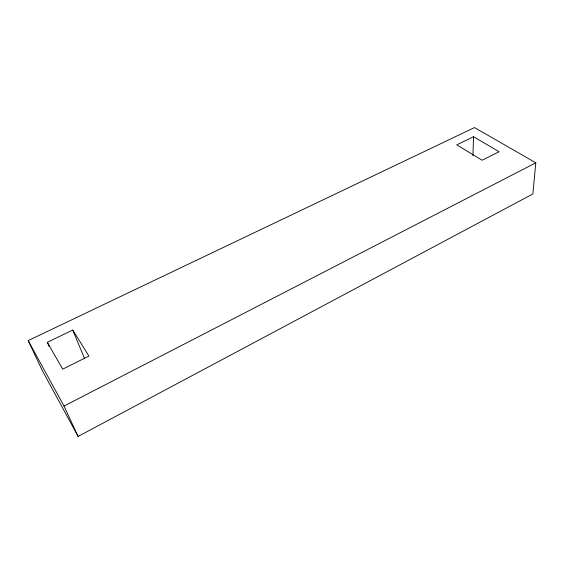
<?xml version="1.0" encoding="UTF-8"?>
<svg xmlns="http://www.w3.org/2000/svg" width="564" height="564" viewBox="0 0 564 564"><rect width="100%" height="100%" fill="white"/><g stroke="black" fill="none" stroke-linecap="round" stroke-linejoin="round"><path stroke-width="0.85" d="M472.921 155.72L473.563 136.735L456.777 144.828L482.065 160.239L499.119 151.737L473.563 136.735M535.8 162.82L532.874 193.96L78.1 436.43L42.342 370.661L28.2 340.6L474.521 127.57L535.8 162.82L64.014 406.073L78.1 436.43M47.32 342.313L72.742 330.046L88.929 356.088L62.71 369.145L47.32 342.313L49.103 346.282M28.2 340.6L64.014 406.073M72.742 330.046L84.614 358.711"/></g></svg>
